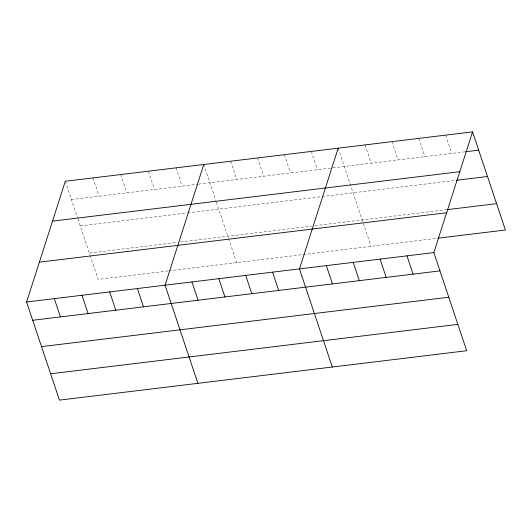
<?xml version="1.0" encoding="UTF-8"?>
<svg xmlns="http://www.w3.org/2000/svg" width="532" height="532" viewBox="0 0 532 532"><rect width="100%" height="100%" fill="white"/><g stroke="black" fill="none" stroke-linecap="round" stroke-linejoin="round"><path stroke-width="0.4" stroke-dasharray="2.66 2" d="M71.428 199.553L197.678 184.238M198.489 184.145L332.068 167.939M332.886 167.839L464.835 151.833M80.246 225.907L186.945 212.966M187.756 212.867L455.731 180.361M89.329 253.059L177.296 242.386M180.554 241.994L311.692 226.087M314.944 225.688L446.082 209.781M168.192 270.914L98.147 279.413L90.108 255.387M169.01 270.815L436.978 238.309M445.683 135.135L451.801 153.416M418.804 138.393L424.922 156.674M391.931 141.652L398.042 159.933M365.052 144.917L371.163 163.198M338.172 148.175L371.004 246.309M311.293 151.434L317.411 169.715M284.414 154.699L290.532 172.98M257.535 157.957L263.653 176.238M230.655 161.216L236.773 179.497M203.776 164.474L216.118 201.362M216.378 202.133L228.314 237.811M228.574 238.589L236.614 262.615M176.085 167.839L182.197 186.12M148.388 171.198L154.506 189.478M120.698 174.556L126.816 192.837M93 177.914L99.118 196.195M65.31 181.272L77.652 218.16M77.911 218.931L89.848 254.609"/><path stroke-width="0.8" d="M472.562 131.87L433.853 252.587L466.69 350.728L59.438 400.131L26.6 301.99L65.31 181.272L472.562 131.87L505.4 230.01L437.796 238.21M203.776 164.474L165.066 285.199L197.904 383.333M338.172 148.175L299.463 268.893L332.294 367.027M465.646 151.733L478.68 150.15M52.535 221.113L459.788 171.71M456.549 180.262L487.498 176.504M446.9 209.681L496.582 203.656M39.375 262.156L446.627 212.753M26.6 301.99L433.853 252.587M32.718 320.277L439.971 270.868M41.536 346.625L448.789 297.222M50.62 373.777L457.872 324.374M406.973 255.852L413.091 274.133M380.101 259.111L386.212 277.391M353.221 262.369L359.333 280.65M326.342 265.634L332.46 283.915M272.584 272.151L278.702 290.432M245.704 275.416L251.822 293.697M218.825 278.675L224.943 296.956M191.946 281.933L198.064 300.214M137.376 288.557L143.487 306.838M109.678 291.915L115.796 310.196M81.988 295.273L88.106 313.554M54.291 298.632L60.409 316.912"/></g></svg>
